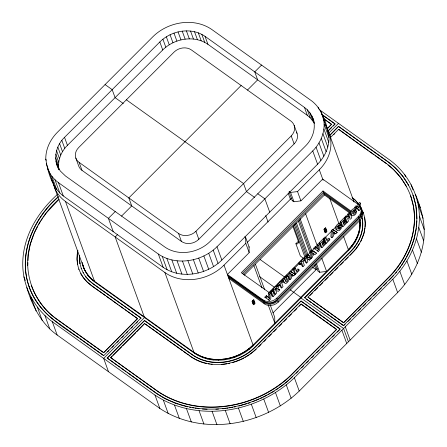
<?xml version="1.0" encoding="UTF-8"?>
<svg xmlns="http://www.w3.org/2000/svg" width="447" height="447" viewBox="0 0 447 447"><rect width="100%" height="100%" fill="white"/><g stroke="black" fill="none" stroke-linecap="round" stroke-linejoin="round"><path stroke-width="0.67" d="M271.033 292.791L269.558 294.271L269.602 298.484L268.535 297.724L268.491 293.511L269.966 292.031L271.033 292.791L270.748 298.931L269.301 300.378L268.239 299.613M319.985 243.799L318.51 245.274L318.555 249.493L317.487 248.728L317.443 244.515L318.923 243.034L319.985 243.799L319.7 249.934L318.258 251.382L317.191 250.622M78.929 338.016C59.356 324.634 37 310.872 29.217 286.974L29.116 286.706C17.55 254.013 33.396 218.142 58.529 196.434M29.217 286.974C17.751 254.539 33.229 218.834 58.132 197.188M105.313 295.562C96.731 288.946 86.02 283.823 80.907 273.726L83.723 278.079L87.232 282.001L91.032 285.158L137.642 318.677L103.609 352.739L55.931 318.655C35.894 304.211 24.982 278.682 28.239 254.209C31.094 232.731 43.13 213.543 58.915 199.088M27.921 262.59L27.781 265.294L27.686 265.026M28.027 260.562L28.239 254.209M45.79 159.071C45.622 149.08 50.271 139.52 57.205 132.496L152.947 36.671C167.955 21.842 193.646 17.148 211.604 29.357L311.498 100.771C322.717 109.247 326.947 124.378 329.003 137.648C329.171 147.639 324.522 157.204 317.588 164.222L221.846 260.048C206.838 274.877 181.147 279.571 163.189 267.367L63.295 195.948C52.075 187.477 47.846 172.341 45.79 159.071L46.253 160.339M58.255 168.463C53.037 158.065 56.272 145.186 64.53 137.352L159.825 41.973C171.352 30.463 191.215 26.82 205.033 36.336L304.463 107.42C309.134 110.705 312.291 115.678 313.934 121.092M56.009 161.373L58.915 169.357C57.345 160.529 61.217 151.527 67.436 145.336L162.73 49.958C174.257 38.448 194.121 34.805 207.939 44.32L307.368 115.404L310.19 117.745L314.515 123.406L311.609 115.421M81.002 273.994L78.817 269.021L78.912 269.29C76.867 263.21 76.359 256.572 77.901 250.314M77.493 264.048L77.594 264.311L77.063 259.148L77.733 251.901M141.118 318.242L92.892 283.761L89.249 280.744L85.93 277.028L83.159 272.636L83.259 272.905L81.181 268.183L81.281 268.446L79.929 263.467L79.432 258.573L79.588 255.455M79.929 263.467L80.03 263.73L79.527 258.841L79.689 255.718M47.443 168.145C49.572 173.95 53.472 178.996 58.451 182.644L158.344 254.058C176.302 266.267 201.994 261.573 217.002 246.744L312.744 150.918C321.901 141.855 326.908 127.792 322.505 115.27M53.064 182.32A42.61 35.162 -20 0 0 65.463 201.441L94.524 281.28A42.61 35.162 -20 0 1 82.254 262.808C83.762 270.167 88.249 276.715 94.289 281.118L194.188 352.532C212.146 364.741 237.838 360.047 252.846 345.218L348.587 249.392C356.08 241.782 361.103 231.004 359.729 220.175M82.365 262.886C83.801 270.485 88.31 277.313 94.552 281.833L194.451 353.253C212.409 365.456 238.1 360.768 253.108 345.933L348.85 250.108C356.51 242.352 361.539 231.267 359.924 220.237M362.472 228.216L362.724 223.232L362.226 218.337C364.601 230.473 359.299 243.006 350.778 251.588L304.552 297.853L350.677 251.326C356.835 245.051 361.265 236.977 362.472 228.216L362.567 228.484M413.481 206.425L410.67 195.937L410.771 196.199C420.7 224.489 409.793 256.394 389.231 277.079L343.542 322.807L307.933 297.154L352.51 252.538C361.45 243.542 366.92 230.501 364.663 217.756L365.288 223.187L365.087 227.137M343.542 322.807L389.136 276.81C407.15 258.461 417.928 231.954 413.386 206.162M415.822 205.581L415.917 205.849L413.039 195.093C423.22 224.098 412.045 256.813 390.969 278.023L343.514 325.517L304.457 297.59M416.498 227.132L416.822 220.891M416.928 218.812L415.989 206.525M57.685 194.233C37.375 212.275 22.127 237.804 22.758 265.641C23.322 287.628 34.575 308.771 52.316 321.711L155.003 395.126C197.837 423.477 258.461 412.486 294.383 377.737L392.801 279.235C409.094 262.512 419.761 239.754 419.398 216.158C418.833 194.177 407.58 173.028 389.84 160.087L319.314 109.666M26.753 287.55C32.318 305.754 41.18 323.801 57.16 335.021L159.847 408.435C202.681 436.786 263.305 425.795 299.227 391.047L397.64 292.545C411.301 278.475 420.934 260.35 423.661 240.838C425.862 224.802 421.493 208.956 415.403 194.249M289.304 272.681L288.851 278.984L289.919 279.744L291.332 278.33L291.355 277.213L293.165 275.397L293.78 275.877L295.199 274.458L290.544 271.435L289.304 272.681L290.366 273.441L289.919 279.744M310.553 251.41L310.106 257.712L311.168 258.472L312.582 257.059L312.609 255.941L314.42 254.125L315.029 254.611L316.454 253.186L311.799 250.164L310.553 251.41L311.62 252.169L311.168 258.472M331.328 230.618L330.875 236.921L331.942 237.687L333.356 236.273L333.378 235.156L335.189 233.34L335.803 233.82L337.222 232.401L332.568 229.378L331.328 230.618L332.389 231.384L331.942 237.687M326.83 231.065L325.114 232.786L323.891 229.35L325.6 227.685L326.925 231.261L325.427 232.814L324.153 229.462L325.712 227.925M357.734 206.732L358.069 203.86L359.494 202.43L360.561 203.189L359.796 207.704L360.355 209.246L359.014 210.587L357.946 209.827L357.388 208.285L354.622 207.302L356.047 205.883L358.801 207.492L359.131 204.62L360.561 203.189M28.474 253.801L30.43 243.375M360.673 241.715L363.953 233.731L364.92 228.188M410.24 249.622L410.335 249.89L414.218 238.944L416.33 228.484M276.157 288.069L275.575 289.12M307.402 256.796L306.815 257.852M30.748 243.012L34.089 233.597M37.749 226.288L34.313 232.965L34.212 232.703M38.375 225.07L40.381 221.556M401.417 265.501L406.094 258.126M406.697 256.947L410.033 250.476M339.318 225.349L337.971 226.696L338.228 227.406L339.295 228.166L340.212 227.249L340.458 227.914C338.854 231.781 336.395 226.551 339.301 225.674L339.781 225.891L341.055 224.617L340.614 224.193A2.464 1.212 -54.4 0 0 339.625 224.338C333.401 227.629 338.323 235.424 341.916 226.975L341.279 225.215L340.212 224.45M41.13 220.466L42.633 218.287M43.381 217.197L46.387 212.845L59.015 199.356M350.157 255.254L356.231 248.722L359.422 243.682M398.338 269.971L400.646 266.619M298.875 241.609L298.54 242.274L298.859 242.397M253.494 300.669C254.164 299.395 251.773 301.647 252.801 301.362M254.79 303.306L254.913 302.999M325.405 228.696C326.087 227.422 323.678 229.68 324.712 229.389M326.489 231.675L326.533 231.233L326.103 231.596M339.122 227.607L337.686 228.663M389.108 280.247L393.36 275.704M395.656 273.117L396.573 272.083M115.203 211.537L108.397 218.348L113.242 231.658M241.134 85.5L128.82 197.915L131.725 205.899L121.511 216.113M261.551 65.066L254.745 71.878L257.651 79.862L247.442 90.082M117.611 234.546L115.175 236.983L144.498 317.543L103.659 358.421L108.504 371.725M79.102 162.367L178.532 233.457A12.533 10.342 -20 0 0 195.92 231.283L291.215 135.91A12.533 10.342 -20 0 0 290.846 121.042L191.417 49.958A12.533 10.342 -20 0 0 174.028 52.131L78.733 147.504A12.533 10.342 -20 0 0 79.102 162.367L82.008 170.352L181.437 241.441A12.533 10.342 -20 0 0 198.826 239.268L294.12 143.889A12.533 10.342 -20 0 0 296.501 132.105M103.609 352.739L137.547 318.409M327.103 128.691L331.545 124.249L323.6 118.567M327.198 128.959L331.545 124.249M80.052 338.82L103.682 355.711L141.023 317.979L92.792 283.499L89.154 280.476L85.835 276.76L85.93 277.028M327.629 131.211L335.021 123.813L321.516 114.164M107.621 351.772L108.61 350.783M112.057 347.33L113.532 345.855M116.98 342.402L118.461 340.921M121.908 337.474L123.389 335.993M126.339 333.037L127.82 331.557M131.267 328.104L132.748 326.623M136.195 323.175L137.67 321.695M328.221 130.982L331.668 127.535M333.149 126.054L335.116 124.082L322.175 114.829M328.657 133.228L338.496 123.383M107.135 357.986L144.577 320.516L192.802 354.996C211.8 367.875 238.949 362.919 254.824 347.258L301.049 300.993L340.111 328.919L292.662 376.413C257.612 410.329 198.446 421.063 156.646 393.382L107.135 357.986L119.612 367.099M329.707 135.229L338.569 126.356L388.08 161.747C399.523 170.195 408.245 182.018 413.134 195.361M107.235 358.254L144.577 320.516M329.802 135.497L338.569 126.356M110.616 357.555L144.649 323.488L191.16 356.74C211.196 370.295 239.793 365.076 256.544 348.587L301.127 303.966L336.636 329.355L291.042 375.351C256.863 408.441 199.15 418.912 158.383 391.902L110.616 357.555L158.288 391.639C199.055 418.643 256.762 408.178 290.941 375.089L336.636 329.355M330.26 137.721L338.647 129.328L386.32 163.412C397.484 171.648 405.999 183.181 410.771 196.199M110.711 357.818L112.191 356.337M113.175 355.348L121.562 346.956M122.551 345.972L135.866 332.641M136.855 331.652L144.649 323.488M333.808 134.53L334.797 133.541M65.463 201.441L164.893 272.525A42.61 35.162 -20 0 0 224.008 265.149L245.789 243.347L245.643 237.402L244.755 236.77M289.237 191.489L290.567 192.439L297.523 191.573L319.303 169.771A42.61 35.162 -20 0 0 327.4 129.697M247.23 242.425L291.617 198.004M351.292 211.297L322.991 190.975L241.307 272.726L269.714 292.947M242.28 273.57L323.472 192.305L350.856 211.884M243.257 274.408L323.958 193.635L350.224 212.414M244.235 275.246L324.444 194.97L322.991 190.975M304.301 258.986L300.373 255.975A1.145 0.318 45 0 1 300.278 255.773L295.886 243.721L298.21 241.397M253.555 302.457L253.164 303.167L253.7 302.859M253.751 302.351L254.114 301.602L253.605 301.943L254.315 303.904L254.74 303.312L254.192 303.569M325.466 230.484L325.075 231.194L325.612 230.887M325.662 230.378L325.992 229.607L325.511 229.97L326.226 231.932M253.874 302.686L254.287 302.155L254.008 302.088M325.785 230.713L326.198 230.183L325.919 230.116M253.723 302.926L253.309 303.574L253.846 303.267M253.896 302.753L254.432 302.446L254.019 303.094M325.634 230.954L325.22 231.602L325.757 231.295M325.807 230.781L326.344 230.479L325.93 231.121M253.874 303.334L253.46 303.977L253.997 303.669M254.047 303.161L254.583 302.854L254.17 303.496M325.785 231.362L325.371 232.004L325.908 231.697M325.958 231.188L326.494 230.881L326.081 231.529M254.019 303.742L253.628 304.418L254.142 304.077L253.432 302.116L253.013 302.647L253.293 302.714M325.93 231.769L325.517 232.3L325.796 232.367M268.887 292.606L303.479 257.98M269.301 300.378L264.847 297.16L266.311 295.69L269.602 298.484M270.457 291.539L271.776 290.22L272.843 290.986L274.402 295.271L273.083 296.59L272.016 295.83L270.457 291.539L271.525 292.304L273.083 296.59M275.324 294.355L273.76 290.064L277.213 286.868L278.129 286.711L278.464 287.119L277.95 289.298L279.744 289.924L278.325 291.343L276.805 290.796L276.09 291.511L276.643 293.031L275.324 294.355L274.257 293.59L272.692 289.304L276.145 286.108L277.062 285.951L277.492 286.829M278.805 286.102L277.738 285.342L277.447 284.543L282.035 279.956L283.096 280.716L278.515 285.303L278.805 286.102L280.42 284.488L281.694 287.98L283.012 286.656L281.744 283.163L283.387 281.515M282.571 279.414L283.901 278.084L284.968 278.85L286.175 281.945L286.723 281.878L287.656 280.766L287.656 279.978L286.633 277.179L285.572 276.414L286.89 275.095L287.957 275.855C289.717 278.168 289.209 281.191 286.901 282.806C285.057 284.884 283.716 281.973 283.638 280.18L282.571 279.414L283.761 282.538L284.594 282.772M298.931 269.636L299.222 270.429L295.596 274.056L294.534 273.296L292.969 269.01L294.294 267.686L295.361 268.446L296.629 271.938L298.931 269.636L297.87 268.876L296.026 270.72M300.149 264.741L299.088 263.976L298.797 263.177L303.379 258.589L304.446 259.355L299.859 263.942L300.149 264.741L301.77 263.121L303.038 266.613L304.362 265.289L303.088 261.797L304.737 260.148M306.564 263.082L305.005 258.796L308.452 255.6L309.369 255.444L309.71 255.852L309.195 258.025L310.983 258.657L309.57 260.076L308.05 259.528L307.335 260.243L307.888 261.758L306.564 263.082L305.497 262.322L303.938 258.031L307.391 254.84L308.307 254.678L308.732 255.555M318.258 251.382L313.8 248.163L315.264 246.694L318.555 249.493M325.438 243.112L325.723 243.906L321.946 247.688L320.885 246.923L319.32 242.637L323.108 238.849L324.17 239.609L324.461 240.408L321.996 242.872L322.326 243.777L324.41 241.698L323.343 240.933L323.622 241.698L324.684 242.464L322.605 244.543L322.98 245.571L325.438 243.112L324.371 242.347L322.404 244.313M329.601 238.944L329.886 239.737L326.265 243.364L325.198 242.604L323.639 238.318L324.958 236.994L326.025 237.754L327.299 241.246L329.601 238.944L328.534 238.184L326.69 240.028M343.341 223.366L345.302 221.399L346.369 222.159L346.66 222.952L342.883 226.735L341.815 225.975L340.251 221.684L344.039 217.896L345.106 218.661L345.397 219.455L342.933 221.924L343.262 222.829L345.341 220.745L344.274 219.985L343.441 220.818M344.57 217.365L345.894 216.041L348.805 216.767L349.867 217.533L348.9 214.862L347.833 214.102L349.152 212.783L350.213 213.543L351.778 217.829L350.465 219.147L347.548 218.427L348.52 221.092L347.196 222.416L346.129 221.656L344.57 217.365L345.637 218.125L347.196 222.416M270.161 292.589L273.117 289.634M276.19 286.516L278.045 284.705M281.102 281.593L282.577 280.118M283.957 278.788L289.455 273.234M290.852 271.882L293.388 269.301M294.299 268.435L299.289 263.395M300.758 261.92L301.742 260.936M306.122 256.6L314.498 248.219M315.481 247.23L317.454 245.258M323.365 239.341L324.349 238.357M325.332 237.368L331.244 231.457M332.724 229.976L336.172 226.523M339.128 223.567L340.608 222.086M344.548 218.142L348.487 214.197M349.476 213.213L350.951 211.733M267.373 296.456L265.909 297.92L264.847 297.16M271.525 292.304L272.843 290.986M283.638 280.18L284.968 278.85M286.633 277.179L287.957 275.855M290.366 273.441L291.612 272.195L295.199 274.458M295.596 274.056L294.037 269.77L295.361 268.446M311.62 252.169L312.866 250.929L316.454 253.186M316.331 247.459L314.867 248.923L313.8 248.163M321.946 247.688L320.387 243.397L324.17 239.609M326.265 243.364L324.701 239.078L326.025 237.754M332.389 231.384L333.635 230.138L337.222 232.401M342.883 226.735L341.318 222.45L345.106 218.661M345.637 218.125L346.956 216.806L349.867 217.533M348.9 214.862L350.213 213.543M354.622 207.302L355.689 208.067L357.108 206.643L358.801 207.492M353.655 210.291L354.722 211.057L356.041 209.732C354.935 208.414 353.303 210.319 352.554 211.202A3.084 1.514 -54.4 0 0 351.862 212.359C349.761 218.7 357.231 215.147 356.522 211.101L355.454 210.341L352.957 213.694M339.295 228.166L339.038 227.456L341.279 225.215M292.562 274.916L291.383 276.095L291.427 274.022L292.562 274.916L291.494 274.156M313.811 253.645L312.632 254.824L312.682 252.751L313.811 253.645L312.749 252.885M334.585 232.859L333.406 234.038L333.451 231.965L334.585 232.859L333.518 232.094M354.722 211.057L354.264 210.744L353.253 211.548A1.101 0.542 -54.4 0 0 352.862 212.308C352.147 215.046 355.454 214.946 355.209 212.414L356.522 211.101M346.369 222.159L343.911 224.617L343.542 223.595L345.62 221.511L345.341 220.745M249.029 246.716L249.18 252.661L227.394 274.464L262.909 299.853A10.024 8.275 -20 0 0 276.816 298.115L358.5 216.365A10.024 8.275 -20 0 0 359.813 206.017M227.881 275.793L263.389 301.183A10.024 8.275 -20 0 0 277.302 299.445L358.986 217.695A10.024 8.275 -20 0 0 360.293 207.352M228.367 277.123L263.875 302.513A10.024 8.275 -20 0 0 277.783 300.775L359.466 219.024A10.024 8.275 -20 0 0 361.092 209.129M228.847 278.459L264.361 303.843A10.024 8.275 -20 0 0 278.269 302.111L359.952 220.354A10.024 8.275 -20 0 0 361.578 210.459M272.983 312.878L317.353 268.468M144.672 320.784L192.903 355.264C211.9 368.144 239.044 363.188 254.924 347.526L301.049 300.993M258.601 346.889L261.054 344.436M263.993 341.497L265.948 339.536M268.887 336.591L271.34 334.144M273.787 331.691L276.24 329.238M279.179 326.299L281.627 323.846M284.074 321.393L286.527 318.94M288.974 316.493L291.422 314.04M294.361 311.095L296.814 308.648M299.261 306.195L301.127 303.966M309.989 295.461L312.436 293.008M314.889 290.556L317.828 287.617M319.784 285.655L322.723 282.711M325.176 280.258L328.115 277.319M330.076 275.358L333.015 272.413M334.971 270.452L337.91 267.513M340.363 265.06L343.302 262.121M345.257 260.16L348.202 257.215M296.182 373.251L298.138 371.295M301.563 367.864L303.519 365.909M306.458 362.97L308.413 361.014M311.838 357.583L313.794 355.628M316.727 352.689L319.175 350.241M322.108 347.302L324.069 345.347M327.003 342.408L329.45 339.96M332.384 337.021L334.339 335.06M337.273 332.127L339.72 329.679M345.078 324.31L343.614 325.779L318.705 307.972M348.017 321.376L350.459 318.929M352.906 316.476L355.354 314.029M358.287 311.095L360.735 308.642M363.182 306.195L365.629 303.748M368.563 300.809L371.01 298.361M373.452 295.914L376.391 292.975M378.832 290.528L381.28 288.08M383.727 285.633L386.661 282.694M250.259 354.125L256.125 349.314M285.354 383.275L288.315 380.637M289.304 379.76L292.662 376.413M325.204 230.741L324.924 230.674L325.343 230.144L326.053 232.105M253.404 304.692L251.974 301.373L253.689 299.658L255.013 303.234L253.494 304.793L252.248 301.412L253.801 299.898M245.062 357.421L249.147 354.912M275.967 389.996L278.19 388.426M279.302 387.638L284.303 384.107M243.855 358.092L242.05 359.086L241.95 358.824M263.467 397.154L267.077 395.159M268.284 394.494L269.485 393.829M270.686 393.164L274.302 391.17M241.408 359.354L236.301 361.489L236.2 361.226M252.667 401.747L254.578 400.948M255.852 400.417L259.042 399.082M260.316 398.551L262.227 397.752M285.348 281.241L286.661 279.61L285.572 276.414M232.317 362.668L235.636 361.684M238.832 406.077L246.778 403.725M248.102 403.334L250.091 402.741M221.516 364.551L226.942 363.869M228.294 363.629L229.652 363.383M226.685 408.351L228.037 408.105M229.384 407.865L232.764 407.251M234.116 407.005L235.468 406.764M315.47 264.468L317.851 271.016L319.627 272.284L326.584 271.413L321.818 258.327M215.845 409.245L218.555 409.061M222.623 408.781L225.333 408.597L225.238 408.329M336.977 230.194C333.803 229.222 336.351 224.472 338.563 223.578A2.464 1.212 -54.4 0 1 339.547 223.433L339.787 223.595M202.441 409.027L207.117 409.24M351.834 215.275C350.202 215.091 350.191 212.766 350.794 211.593A3.084 1.514 -54.4 0 1 351.493 210.442C352.527 208.777 354.745 207.643 356.041 209.732M208.213 363.869L209.509 364.082M210.805 364.299L212.101 364.512L212.001 364.244M189.528 407.228L190.891 407.452M192.26 407.675L193.624 407.899M194.993 408.122L196.356 408.346M197.719 408.569L199.088 408.798M295.886 243.721C298.345 244.978 298.998 241.743 297.92 240.134L292.975 226.551M189.556 355.79C194.506 359.533 200.245 362.109 206.268 363.551L206.173 363.288M176.453 403.652L178.398 404.222M179.7 404.602L187.483 406.887L187.382 406.625M355.689 208.067L358.455 209.051L359.014 210.587M126.926 372.329L156.741 393.645L164.943 398.679L175.805 403.462L175.71 403.194M250.499 291.779L266.423 302.798A9.013 7.437 -20 0 0 275.268 301.697L360.12 216.773A9.013 7.437 -20 0 0 361.193 213.504M338.67 126.618L388.175 162.015L395.405 168.016L402.792 176.28L408.737 185.449L408.636 185.181M323.125 118.427L331.64 124.517M367.685 150.287L338.647 129.328M368.825 151.097L373.932 154.751M375.067 155.562L380.173 159.21M381.308 160.026L386.415 163.675L386.32 163.412M358.069 203.86L359.131 204.62M358.203 204.475L322.695 179.085L300.909 200.887L293.958 201.753L292.182 200.485M356.047 205.883L357.108 206.643M354.141 211.654L355.209 212.414M324.444 194.97L349.593 212.945M345.894 216.041L346.956 216.806M340.251 221.684L341.318 222.45M339.988 223.858L341.055 224.617M339.39 227.149L340.458 227.914M337.971 226.696L339.038 227.456M332.568 229.378L333.635 230.138M334.736 233.06L335.803 233.82M323.639 238.318L324.701 239.078M105.079 84.584L112.18 89.663L115.086 97.647L123.277 103.508M126.384 99.821L243.57 183.594L246.476 191.579L254.667 197.44M257.774 193.752L264.875 198.831L269.72 212.135M319.32 242.637L320.387 243.397M317.443 244.515L318.51 245.274M311.799 250.164L312.866 250.929M309.922 257.897L310.983 258.657M308.503 259.316L309.57 260.076M303.938 258.031L305.005 258.796M312.526 267.205L316.074 269.742L314.42 265.194M298.797 263.177L299.859 263.942M303.038 266.613L301.971 265.853L301.127 263.523M292.969 269.01L294.037 269.77M290.544 271.435L291.612 272.195M292.712 275.117L293.78 275.877M260.148 259.539L284.515 276.961M307.933 297.154L343.441 322.544M306.251 299.071L311.347 302.714M312.475 303.519L317.571 307.162M279.409 282.074L280.118 282.577M290.282 289.846L300.714 297.305L300.976 298.02L343.592 328.489L348.431 341.793M301.149 301.261L340.212 329.188M277.447 284.543L278.515 285.303M281.694 287.98L280.627 287.214L279.565 284.309M301.222 304.234L309.112 309.877M310.24 310.682L315.314 314.308M316.442 315.113L336.731 329.623M278.677 289.164L279.744 289.924M259.573 276.648L274.302 287.181M272.692 289.304L273.76 290.064M268.491 293.511L269.558 294.271M229.758 276.95L249.376 290.98M106.447 296.372L111.549 300.021M112.683 300.837L117.79 304.485M118.924 305.295L124.031 308.944M125.166 309.754L137.642 318.677M145.314 324.159L182.18 350.521M183.315 351.331L188.422 354.979M31.581 286.13L31.486 285.868C36.263 298.78 44.756 310.207 55.836 318.393L103.508 352.476M29.116 286.706C34.017 299.943 42.716 311.66 54.076 320.052L103.587 355.449M120.735 367.903L125.797 371.524M387.929 164.932L393.483 169.542L400.685 177.599L406.479 186.539L406.384 186.27M352.074 197.434L354.924 199.798L358.528 203.988L355.024 200.066L352.644 198.094M315.264 246.694L317.487 248.728M266.311 295.69L267.647 296.914M359.841 205.899L361.254 208.073L363.439 213.046L363.338 212.778L364.758 218.024M359.584 205.62L361.349 208.341L361.254 208.073M56.914 164.775L60.267 170.972L65.491 175.995L164.921 247.079C178.733 256.595 198.602 252.952 210.124 241.441L305.418 146.063C312.503 139.112 316.437 128.295 313.04 118.639M417.146 200.574L417.995 202.48M418.56 203.748L420.247 207.559M325.746 124.97L327.349 128.574M411.128 184.723L412.972 189.791M418.258 205L423.102 218.309M404.803 174.693L405.496 176.593M419.398 216.158L424.242 229.467M418.817 227.534L423.661 240.838M416.515 238.927L421.359 252.231M412.536 250.147L417.381 263.451M406.943 260.998L411.788 274.307M399.841 271.301L404.686 284.61M392.801 279.235L397.64 292.545M329.266 133.904L354.041 201.971M320.639 111.057L324.556 121.83M323.684 119.723L328.528 133.027M358.5 216.365L358.986 217.695M359.466 219.024L359.952 220.354M318.113 107.168L318.806 109.068M324.159 124.344L329.003 137.648M360.003 222.818L360.26 223.539M323.919 129.054L328.763 142.364M359.757 227.529L360.019 228.249M322.963 133.776L327.807 147.08M358.807 232.25L359.07 232.965M321.315 138.419L326.159 151.729M357.159 236.899L357.421 237.614M347.833 214.102L348.805 216.767M309.682 112.443L312.587 120.427M307.285 109.761L310.19 117.745M319.002 142.917L323.846 156.227M354.84 241.391L355.102 242.112M304.463 107.42L307.368 115.404M316.057 147.186L320.901 160.49M351.901 245.66L352.163 246.381M312.744 150.918L317.588 164.222M348.587 249.392L348.85 250.108M319.303 169.771L323.114 180.242M329.785 198.569L338.837 223.439M343.598 236.524L348.364 249.616A42.61 35.162 -20 0 0 359.796 220.164M294.148 125.361L297.054 133.346M291.215 135.91L294.12 143.889M324.41 241.698L324.684 242.464M297.523 191.573L300.853 200.731M305.619 213.822L317.292 245.889M345.291 326.785L350.135 340.094M341.888 330.193L346.732 343.497M290.567 192.439L293.902 201.603M300.093 218.617L311.766 250.683M316.532 263.775L319.627 272.284M289.03 191.824L292.366 200.988M299.272 219.963L310.944 252.035M288.192 193.132L290.544 199.597M298.328 220.974L309.922 252.84M296.434 222.992L308.028 254.851M295.366 223.668L306.96 255.533M294.299 224.349L305.899 256.215M293.472 225.685L305.066 257.545M205.033 36.336L207.939 44.32M201.826 34.369L204.737 42.353M265.725 215.61L268.077 222.058M286.89 275.095L287.304 276.218M198.3 32.815L201.211 40.8M194.512 31.703L197.418 39.688M190.528 31.05L193.434 39.034M186.41 30.865L189.316 38.85M182.231 31.15L185.136 39.135M276.816 298.115L277.302 299.445M277.783 300.775L278.269 302.111M178.062 31.905L180.968 39.889M173.978 33.112L176.883 41.096M245.643 237.402L249.214 247.219M255.405 264.238L264.697 289.762M270.178 304.815L274.704 317.247L274.849 323.192L268.178 304.865M170.05 34.754L172.955 42.739M245.789 243.347L249.124 252.51M253.885 265.602L261.987 287.851M294.383 377.737L299.227 391.047M264.188 300.909L264.512 301.798M262.909 299.853L263.389 301.183M263.875 302.513L264.361 303.843M166.34 36.805L169.245 44.789M162.909 39.224L165.82 47.209M286.303 384.934L291.148 398.243M159.825 41.973L162.73 49.958M275.481 392.578L280.325 405.882M224.008 265.149L253.069 344.995A42.61 35.162 -20 0 1 193.953 352.37L164.893 272.525M217.002 246.744L221.846 260.048M252.846 345.218L253.108 345.933M213.202 250.124L218.047 263.434M249.046 348.599L249.309 349.319M263.758 399.048L268.602 412.357M208.721 253.293L213.565 266.596M244.565 351.767L244.822 352.482M195.92 231.283L198.826 239.268M203.866 255.969L208.71 269.278M239.709 354.449L239.966 355.164M198.725 258.12L203.564 271.43M234.563 356.594L234.826 357.315M251.343 404.239L256.187 417.543M193.378 259.701L198.222 273.011M229.222 358.176L229.484 358.896M178.532 233.457L181.437 241.441M187.93 260.69L192.774 273.994M223.768 359.164L224.031 359.885M238.447 408.055L243.291 421.365M182.465 261.065L187.304 274.374M218.304 359.539L218.566 360.26M177.073 260.825L181.918 274.128M212.917 359.299L213.18 360.014M171.855 259.964L176.699 273.273M207.699 358.438L207.961 359.159M225.288 410.435L230.132 423.745M166.899 258.511L171.743 271.815M202.742 356.985L203.005 357.701M162.289 256.477L167.128 269.787M198.127 354.952L198.39 355.672M158.344 254.058L163.189 267.367M194.188 352.532L194.451 353.253M212.09 411.341L216.935 424.65M199.083 410.754L203.927 424.063M186.488 408.687L191.333 421.996M174.52 405.172L179.364 418.481M75.806 158.054L78.711 166.038A12.533 10.342 -20 0 0 82.008 170.352M163.384 400.272L168.228 413.576M64.53 137.352L67.436 145.336M155.003 395.126L159.847 408.435M61.837 140.386L64.748 148.37M59.591 143.643L62.496 151.628M57.819 147.08L60.725 155.064M56.562 150.633L59.468 158.618M55.83 154.243L58.736 162.227M55.646 157.841L58.551 165.826M58.339 167.994L59.01 169.838M58.451 182.644L63.295 195.948M94.289 281.118L94.552 281.833M54.975 179.755L59.814 193.065M90.814 278.23L91.076 278.95M51.835 176.247L56.68 189.556M87.679 274.721L87.942 275.441M46.264 163.691L49.952 173.833M49.315 172.358L54.16 185.661M85.153 270.832L85.416 271.547M54.249 186.768L84.254 269.273M52.316 321.711L57.16 335.021M44.924 315.576L49.768 328.886M37.352 307.106L42.197 320.415M23.898 276.799L25.283 280.604M31.262 297.713L36.106 311.017M361.785 216.583L362.321 218.6M51.444 178.275L52.288 181.454M30.525 296.825L31.597 300.859M355.454 210.341L355.521 210.85M252.633 301.669C253.555 304.82 255.041 297.886 252.644 301.641M324.544 229.697C325.556 232.96 326.891 225.869 324.544 229.697M277.224 288.829L275.805 290.718L275.374 289.533L276.833 288.293L277.224 288.829M308.464 257.561L307.044 259.45L306.614 258.265L308.072 257.025L308.464 257.561"/></g></svg>
